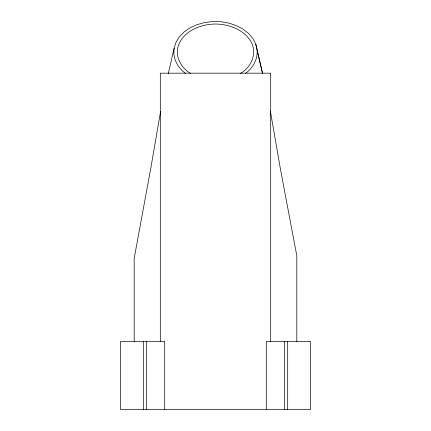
<?xml version="1.0" encoding="UTF-8"?>
<svg xmlns="http://www.w3.org/2000/svg" width="431" height="431" viewBox="0 0 431 431"><rect width="100%" height="100%" fill="white"/><g stroke="black" fill="none" stroke-linecap="round" stroke-linejoin="round"><path stroke-width="0.65" d="M255.782 44.167L262.571 73.545L255.782 44.167L252.878 38.537L248.536 33.429L242.928 29.044L236.258 25.548L228.796 23.08L220.823 21.728L212.645 21.55L204.574 22.552L196.924 24.691L189.99 27.886L184.037 32.018L179.291 36.926L175.934 42.421L174.102 48.294L173.86 54.317L175.218 60.259L178.122 65.895L182.464 71.002L185.524 73.394M257.14 50.109C257.819 59.359 252.781 68.287 245.341 73.539M160.547 111.683L150.818 168.052L134.17 258.487L134.17 341.514M168.252 73.626L174.102 48.294M240.444 73.41C251.424 67.451 257.576 52.727 250.847 41.43C243.58 29.416 228.99 24.179 215.5 24.039C200.356 24.082 182.873 31.177 177.976 46.72C175.158 57.258 181.456 68.206 190.556 73.41M270.431 111.564L280.565 169.776L296.83 255.874L296.83 341.514M287.682 341.514L287.682 409.45M284.385 341.514L284.385 409.45M270.695 341.524L270.695 73.173L160.305 73.173L160.305 341.524M266.293 409.45L266.293 341.514L310.611 341.514L310.611 409.45L120.389 409.45L120.389 341.514L164.707 341.514L164.707 409.45M146.615 341.514L146.615 409.45M143.318 341.514L143.318 409.45"/></g></svg>
